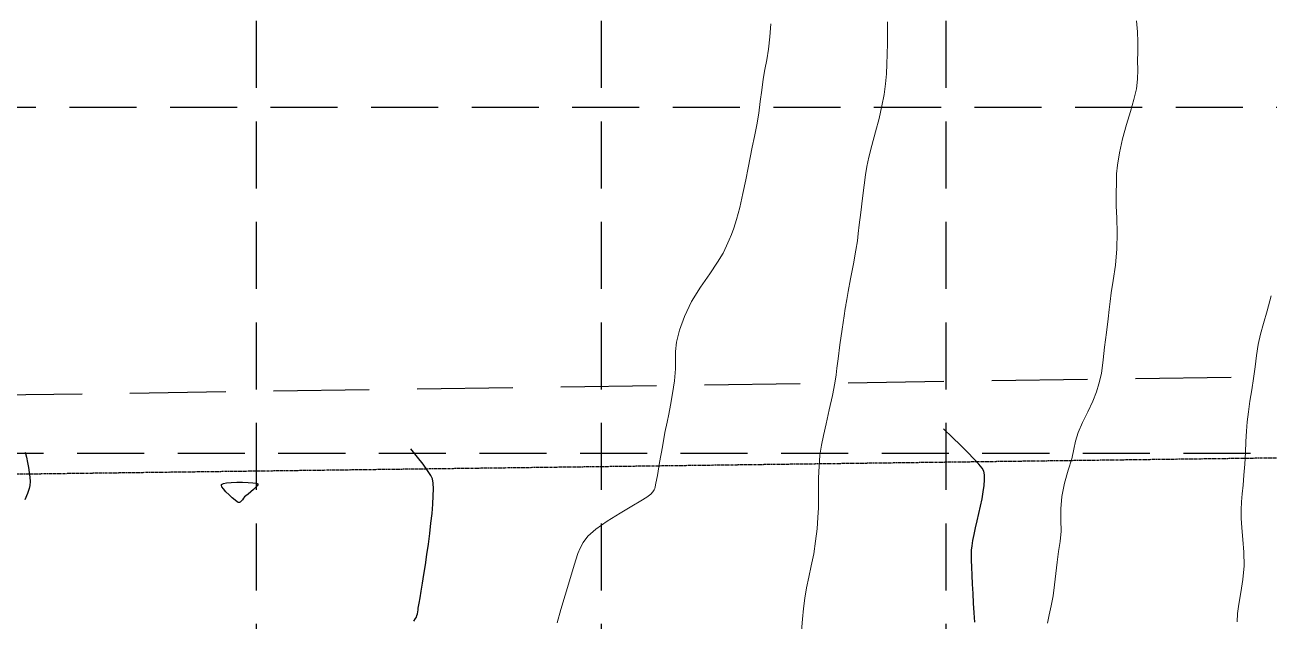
# Model space of a CAD drawing. Header units: inches. Extents: x 45655 to 51424, y 20024 to 23633.
# Drawn here: x 48388.9 to 48713.6, y 20704.3 to 20860 of the extents above; entities that cross this region are included whole.
import ezdxf

# ---------------------------------------------------------------- set-up
doc = ezdxf.new("R2010")
doc.units = ezdxf.units.IN
doc.header["$MEASUREMENT"] = 0
for name, pattern in [('DASHED', [0.75, 0.5, -0.25]), ('DASHED2', [0.375, 0.25, -0.125]), ('HIDDEN', [0.375, 0.25, -0.125])]:
    doc.linetypes.add(name, pattern=pattern)
for name, color, linetype in [('2148-1-1 TOPOGRAPHIC SURVEY$0$X-CONT-MJR', 14, 'Continuous'), ('GRID', 254, 'HIDDEN'), ('LIMITS OF DISTURBANCE', 1, 'DASHED'), ('P-ERO-SILT FENCE-GRADING', 6, 'DASHED2')]:
    doc.layers.add(name, color=color, linetype=linetype)
doc.layers.add('CTR', color=43, linetype='Continuous', lineweight=9)

msp = doc.modelspace()

# ---------------------------------------------------------------- linework, layer by layer
at = {"layer": '2148-1-1 TOPOGRAPHIC SURVEY$0$X-CONT-MJR', "color": 7}
for p, q in [((48630.96, 20752.26, 595), (48628.66, 20754.45, 595)), ((48491.33, 20747.12, 600), (48489.59, 20749.26, 600)), ((48389.53, 20745.74, 600), (48389.79, 20744.41, 600)), ((48389.79, 20744.41, 600), (48390.01, 20743.11, 600)), ((48639.13, 20743.44, 595), (48638.7, 20744.19, 595)), ((48390.16, 20739.72, 600), (48389.96, 20738.91, 600)), ((48440.15, 20739.68, 600), (48440.14, 20739.85, 600)), ((48440.33, 20740.07, 600), (48440.71, 20740.21, 600)), ((48440.71, 20740.21, 600), (48441.46, 20740.35, 600)), ((48441.46, 20740.35, 600), (48442.71, 20740.47, 600)), ((48448.39, 20740.4, 600), (48449.12, 20740.29, 600)), ((48449.12, 20740.29, 600), (48449.48, 20740.2, 600)), ((48449.5, 20739.64, 600), (48449.15, 20739.23, 600)), ((48449.48, 20740.2, 600), (48449.62, 20740.12, 600)), ((48449.66, 20740.03, 600), (48449.64, 20739.89, 600)), ((48639.01, 20738.03, 595), (48639.24, 20739.71, 595)), ((48639.35, 20741.2, 595), (48639.33, 20742.46, 595)), ((48448.54, 20738.64, 600), (48447.83, 20738.03, 600)), ((48495.47, 20736.97, 600), (48495.5, 20738.83, 600)), ((48444.69, 20735.21, 600), (48444.57, 20735.27, 600)), ((48444.79, 20735.21, 600), (48444.74, 20735.21, 600)), ((48445.08, 20735.36, 600), (48444.9, 20735.25, 600)), ((48495.13, 20732.41, 600), (48495.34, 20734.81, 600)), ((48494.86, 20729.83, 600), (48495.13, 20732.41, 600)), ((48493.79, 20721.67, 600), (48494.18, 20724.4, 600)), ((48635.96, 20721.72, 595), (48635.98, 20722.8, 595)), ((48635.98, 20720.22, 595), (48635.96, 20721.72, 595)), ((48636.04, 20718.37, 595), (48635.98, 20720.22, 595)), ((48636.13, 20716.24, 595), (48636.04, 20718.37, 595)), ((48636.24, 20713.91, 595), (48636.13, 20716.24, 595)), ((48492.01, 20710.34, 600), (48492.3, 20712.09, 600)), ((48636.5, 20708.92, 595), (48636.37, 20711.44, 595)), ((48491.41, 20706.7, 600), (48491.48, 20707.19, 600)), ((48491.55, 20707.66, 600), (48491.62, 20708.07, 600))]:
    msp.add_line(p, q, dxfattribs=at)
at = {"layer": '2148-1-1 TOPOGRAPHIC SURVEY$0$X-CONT-MJR', "color": 7, "extrusion": (-0.694529, -0.719465, 0)}
msp.add_line((48633.09, 20750.22, 595), (48630.96, 20752.26, 595), dxfattribs=at)
at = {"layer": '2148-1-1 TOPOGRAPHIC SURVEY$0$X-CONT-MJR', "color": 7, "extrusion": (-0.704689, -0.709517, 0)}
msp.add_line((48634.97, 20748.34, 595), (48633.09, 20750.22, 595), dxfattribs=at)
at = {"layer": '2148-1-1 TOPOGRAPHIC SURVEY$0$X-CONT-MJR', "color": 7, "extrusion": (0.975164, 0.221486, 0)}
msp.add_line((48388.94, 20748.39, 600), (48389.24, 20747.08, 600), dxfattribs=at)
at = {"layer": '2148-1-1 TOPOGRAPHIC SURVEY$0$X-CONT-MJR', "color": 7, "extrusion": (0.977098, 0.212791, 0)}
msp.add_line((48389.24, 20747.08, 600), (48389.53, 20745.74, 600), dxfattribs=at)
at = {"layer": '2148-1-1 TOPOGRAPHIC SURVEY$0$X-CONT-MJR', "color": 7, "extrusion": (0.789641, 0.613569, 0)}
msp.add_line((48492.8, 20745.23, 600), (48491.33, 20747.12, 600), dxfattribs=at)
at = {"layer": '2148-1-1 TOPOGRAPHIC SURVEY$0$X-CONT-MJR', "color": 7, "extrusion": (0.719347, 0.694651, 0)}
msp.add_line((48636.57, 20746.69, 595), (48634.97, 20748.34, 595), dxfattribs=at)
at = {"layer": '2148-1-1 TOPOGRAPHIC SURVEY$0$X-CONT-MJR', "color": 7, "extrusion": (0.742203, 0.670175, 0)}
msp.add_line((48637.83, 20745.29, 595), (48636.57, 20746.69, 595), dxfattribs=at)
at = {"layer": '2148-1-1 TOPOGRAPHIC SURVEY$0$X-CONT-MJR', "color": 7, "extrusion": (0.992976, 0.118316, 0)}
msp.add_line((48390.01, 20743.11, 600), (48390.16, 20741.87, 600), dxfattribs=at)
at = {"layer": '2148-1-1 TOPOGRAPHIC SURVEY$0$X-CONT-MJR', "color": 7, "extrusion": (0.809512, 0.587103, 0)}
msp.add_line((48493.97, 20743.61, 600), (48492.8, 20745.23, 600), dxfattribs=at)
at = {"layer": '2148-1-1 TOPOGRAPHIC SURVEY$0$X-CONT-MJR', "color": 7, "extrusion": (0.842351, 0.53893, 0)}
msp.add_line((48494.8, 20742.32, 600), (48493.97, 20743.61, 600), dxfattribs=at)
at = {"layer": '2148-1-1 TOPOGRAPHIC SURVEY$0$X-CONT-MJR', "color": 7, "extrusion": (0.782343, 0.622848, 0)}
msp.add_line((48638.7, 20744.19, 595), (48637.83, 20745.29, 595), dxfattribs=at)
at = {"layer": '2148-1-1 TOPOGRAPHIC SURVEY$0$X-CONT-MJR', "color": 7, "extrusion": (0.981478, 0.191573, 0)}
msp.add_line((48639.33, 20742.46, 595), (48639.13, 20743.44, 595), dxfattribs=at)
at = {"layer": '2148-1-1 TOPOGRAPHIC SURVEY$0$X-CONT-MJR', "color": 7, "extrusion": (0.998745, 0.050075, 0)}
msp.add_line((48390.16, 20741.87, 600), (48390.21, 20740.73, 600), dxfattribs=at)
at = {"layer": '2148-1-1 TOPOGRAPHIC SURVEY$0$X-CONT-MJR', "color": 7, "extrusion": (0.99857, -0.053452, 0)}
msp.add_line((48390.21, 20740.73, 600), (48390.16, 20739.72, 600), dxfattribs=at)
at = {"layer": '2148-1-1 TOPOGRAPHIC SURVEY$0$X-CONT-MJR', "color": 7, "extrusion": (0.970396, -0.241521, 0)}
msp.add_line((48440.14, 20739.85, 600), (48440.15, 20739.92, 600), dxfattribs=at)
at = {"layer": '2148-1-1 TOPOGRAPHIC SURVEY$0$X-CONT-MJR', "color": 7, "extrusion": (0.838446, -0.544984, 0)}
msp.add_line((48440.15, 20739.92, 600), (48440.19, 20739.97, 600), dxfattribs=at)
at = {"layer": '2148-1-1 TOPOGRAPHIC SURVEY$0$X-CONT-MJR', "color": 7, "extrusion": (0.91709, 0.398681, 0)}
msp.add_line((48440.29, 20739.36, 600), (48440.15, 20739.68, 600), dxfattribs=at)
at = {"layer": '2148-1-1 TOPOGRAPHIC SURVEY$0$X-CONT-MJR', "color": 7, "extrusion": (0.579567, -0.814924, 0)}
msp.add_line((48440.19, 20739.97, 600), (48440.33, 20740.07, 600), dxfattribs=at)
at = {"layer": '2148-1-1 TOPOGRAPHIC SURVEY$0$X-CONT-MJR', "color": 7, "extrusion": (0.042818, -0.999083, 0)}
msp.add_line((48442.71, 20740.47, 600), (48444.17, 20740.53, 600), dxfattribs=at)
at = {"layer": '2148-1-1 TOPOGRAPHIC SURVEY$0$X-CONT-MJR', "color": 7, "extrusion": (0.004982, -0.999988, 0)}
msp.add_line((48444.17, 20740.53, 600), (48445.7, 20740.54, 600), dxfattribs=at)
at = {"layer": '2148-1-1 TOPOGRAPHIC SURVEY$0$X-CONT-MJR', "color": 7, "extrusion": (-0.030316, -0.99954, 0)}
msp.add_line((48445.7, 20740.54, 600), (48447.15, 20740.49, 600), dxfattribs=at)
at = {"layer": '2148-1-1 TOPOGRAPHIC SURVEY$0$X-CONT-MJR', "color": 7, "extrusion": (-0.074533, -0.997219, 0)}
msp.add_line((48447.15, 20740.49, 600), (48448.39, 20740.4, 600), dxfattribs=at)
at = {"layer": '2148-1-1 TOPOGRAPHIC SURVEY$0$X-CONT-MJR', "color": 7, "extrusion": (0.877148, -0.48022, 0)}
msp.add_line((48449.64, 20739.89, 600), (48449.5, 20739.64, 600), dxfattribs=at)
at = {"layer": '2148-1-1 TOPOGRAPHIC SURVEY$0$X-CONT-MJR', "color": 7, "extrusion": (0.799242, 0.601009, 0)}
msp.add_line((48449.62, 20740.12, 600), (48449.65, 20740.08, 600), dxfattribs=at)
at = {"layer": '2148-1-1 TOPOGRAPHIC SURVEY$0$X-CONT-MJR', "color": 7, "extrusion": (0.973046, 0.230611, 0)}
msp.add_line((48449.65, 20740.08, 600), (48449.66, 20740.03, 600), dxfattribs=at)
at = {"layer": '2148-1-1 TOPOGRAPHIC SURVEY$0$X-CONT-MJR', "color": 7, "extrusion": (0.904369, 0.42675, 0)}
msp.add_line((48495.23, 20741.41, 600), (48494.8, 20742.32, 600), dxfattribs=at)
at = {"layer": '2148-1-1 TOPOGRAPHIC SURVEY$0$X-CONT-MJR', "color": 7, "extrusion": (0.983896, 0.178744, 0)}
msp.add_line((48495.42, 20740.33, 600), (48495.23, 20741.41, 600), dxfattribs=at)
at = {"layer": '2148-1-1 TOPOGRAPHIC SURVEY$0$X-CONT-MJR', "color": 7, "extrusion": (0.998787, 0.04924, 0)}
msp.add_line((48495.5, 20738.83, 600), (48495.42, 20740.33, 600), dxfattribs=at)
at = {"layer": '2148-1-1 TOPOGRAPHIC SURVEY$0$X-CONT-MJR', "color": 7, "extrusion": (0.997093, -0.076188, 0)}
msp.add_line((48639.24, 20739.71, 595), (48639.35, 20741.2, 595), dxfattribs=at)
at = {"layer": '2148-1-1 TOPOGRAPHIC SURVEY$0$X-CONT-MJR', "color": 7, "extrusion": (0.933334, -0.35901, 0)}
msp.add_line((48389.51, 20737.62, 600), (48388.86, 20735.91, 600), dxfattribs=at)
at = {"layer": '2148-1-1 TOPOGRAPHIC SURVEY$0$X-CONT-MJR', "color": 7, "extrusion": (0.945554, -0.325465, 0)}
msp.add_line((48389.96, 20738.91, 600), (48389.51, 20737.62, 600), dxfattribs=at)
at = {"layer": '2148-1-1 TOPOGRAPHIC SURVEY$0$X-CONT-MJR', "color": 7, "extrusion": (0.823114, 0.567876, 0)}
msp.add_line((48440.66, 20738.83, 600), (48440.29, 20739.36, 600), dxfattribs=at)
at = {"layer": '2148-1-1 TOPOGRAPHIC SURVEY$0$X-CONT-MJR', "color": 7, "extrusion": (0.75291, 0.658123, 0)}
msp.add_line((48441.33, 20738.06, 600), (48440.66, 20738.83, 600), dxfattribs=at)
at = {"layer": '2148-1-1 TOPOGRAPHIC SURVEY$0$X-CONT-MJR', "color": 7, "extrusion": (0.705812, 0.708399, 0)}
msp.add_line((48442.14, 20737.25, 600), (48441.33, 20738.06, 600), dxfattribs=at)
at = {"layer": '2148-1-1 TOPOGRAPHIC SURVEY$0$X-CONT-MJR', "color": 7, "extrusion": (-0.671488, -0.741015, 0)}
msp.add_line((48443, 20736.48, 600), (48442.14, 20737.25, 600), dxfattribs=at)
at = {"layer": '2148-1-1 TOPOGRAPHIC SURVEY$0$X-CONT-MJR', "color": 7, "extrusion": (0.63845, 0.769663, 0)}
msp.add_line((48443.78, 20735.82, 600), (48443, 20736.48, 600), dxfattribs=at)
at = {"layer": '2148-1-1 TOPOGRAPHIC SURVEY$0$X-CONT-MJR', "color": 7, "extrusion": (0.757037, -0.653372, 0)}
msp.add_line((48446.2, 20736.69, 600), (48445.92, 20736.36, 600), dxfattribs=at)
at = {"layer": '2148-1-1 TOPOGRAPHIC SURVEY$0$X-CONT-MJR', "color": 7, "extrusion": (0.653772, -0.756692, 0)}
msp.add_line((48446.55, 20736.99, 600), (48446.2, 20736.69, 600), dxfattribs=at)
at = {"layer": '2148-1-1 TOPOGRAPHIC SURVEY$0$X-CONT-MJR', "color": 7, "extrusion": (0.628789, -0.777576, 0)}
msp.add_line((48447.13, 20737.46, 600), (48446.55, 20736.99, 600), dxfattribs=at)
at = {"layer": '2148-1-1 TOPOGRAPHIC SURVEY$0$X-CONT-MJR', "color": 7, "extrusion": (0.632731, -0.774372, 0)}
msp.add_line((48447.83, 20738.03, 600), (48447.13, 20737.46, 600), dxfattribs=at)
at = {"layer": '2148-1-1 TOPOGRAPHIC SURVEY$0$X-CONT-MJR', "color": 7, "extrusion": (-0.692803, 0.721127, 0)}
msp.add_line((48449.15, 20739.23, 600), (48448.54, 20738.64, 600), dxfattribs=at)
at = {"layer": '2148-1-1 TOPOGRAPHIC SURVEY$0$X-CONT-MJR', "color": 7, "extrusion": (0.998288, -0.058498, 0)}
msp.add_line((48495.34, 20734.81, 600), (48495.47, 20736.97, 600), dxfattribs=at)
at = {"layer": '2148-1-1 TOPOGRAPHIC SURVEY$0$X-CONT-MJR', "color": 7, "extrusion": (0.984884, -0.173218, 0)}
msp.add_line((48638.69, 20736.23, 595), (48639.01, 20738.03, 595), dxfattribs=at)
at = {"layer": '2148-1-1 TOPOGRAPHIC SURVEY$0$X-CONT-MJR', "color": 7, "extrusion": (-0.597135, -0.802141, 0)}
msp.add_line((48444.29, 20735.44, 600), (48443.78, 20735.82, 600), dxfattribs=at)
at = {"layer": '2148-1-1 TOPOGRAPHIC SURVEY$0$X-CONT-MJR', "color": 7, "extrusion": (-0.532229, -0.8466, 0)}
msp.add_line((48444.57, 20735.27, 600), (48444.29, 20735.44, 600), dxfattribs=at)
at = {"layer": '2148-1-1 TOPOGRAPHIC SURVEY$0$X-CONT-MJR', "color": 7, "extrusion": (-0.173113, -0.984902, 0)}
msp.add_line((48444.74, 20735.21, 600), (48444.69, 20735.21, 600), dxfattribs=at)
at = {"layer": '2148-1-1 TOPOGRAPHIC SURVEY$0$X-CONT-MJR', "color": 7, "extrusion": (-0.307971, 0.951396, 0)}
msp.add_line((48444.9, 20735.25, 600), (48444.79, 20735.21, 600), dxfattribs=at)
at = {"layer": '2148-1-1 TOPOGRAPHIC SURVEY$0$X-CONT-MJR', "color": 7, "extrusion": (0.701366, -0.712802, 0)}
msp.add_line((48445.32, 20735.59, 600), (48445.08, 20735.36, 600), dxfattribs=at)
at = {"layer": '2148-1-1 TOPOGRAPHIC SURVEY$0$X-CONT-MJR', "color": 7, "extrusion": (0.776748, -0.629812, 0)}
msp.add_line((48445.62, 20735.97, 600), (48445.32, 20735.59, 600), dxfattribs=at)
at = {"layer": '2148-1-1 TOPOGRAPHIC SURVEY$0$X-CONT-MJR', "color": 7, "extrusion": (0.794141, -0.607734, 0)}
msp.add_line((48445.92, 20736.36, 600), (48445.62, 20735.97, 600), dxfattribs=at)
at = {"layer": '2148-1-1 TOPOGRAPHIC SURVEY$0$X-CONT-MJR', "color": 7, "extrusion": (0.977066, -0.212935, 0)}
msp.add_line((48637.89, 20732.4, 595), (48638.31, 20734.33, 595), dxfattribs=at)
at = {"layer": '2148-1-1 TOPOGRAPHIC SURVEY$0$X-CONT-MJR', "color": 7, "extrusion": (0.980249, -0.197765, 0)}
msp.add_line((48638.31, 20734.33, 595), (48638.69, 20736.23, 595), dxfattribs=at)
at = {"layer": '2148-1-1 TOPOGRAPHIC SURVEY$0$X-CONT-MJR', "color": 7, "extrusion": (0.975176, -0.221433, 0)}
msp.add_line((48637.03, 20728.63, 595), (48637.46, 20730.49, 595), dxfattribs=at)
at = {"layer": '2148-1-1 TOPOGRAPHIC SURVEY$0$X-CONT-MJR', "color": 7, "extrusion": (0.975356, -0.220635, 0)}
msp.add_line((48637.46, 20730.49, 595), (48637.89, 20732.4, 595), dxfattribs=at)
at = {"layer": '2148-1-1 TOPOGRAPHIC SURVEY$0$X-CONT-MJR', "color": 7, "extrusion": (0.991472, -0.130322, 0)}
msp.add_line((48494.18, 20724.4, 600), (48494.54, 20727.14, 600), dxfattribs=at)
at = {"layer": '2148-1-1 TOPOGRAPHIC SURVEY$0$X-CONT-MJR', "color": 7, "extrusion": (0.992873, -0.119174, 0)}
msp.add_line((48494.54, 20727.14, 600), (48494.86, 20729.83, 600), dxfattribs=at)
at = {"layer": '2148-1-1 TOPOGRAPHIC SURVEY$0$X-CONT-MJR', "color": 7, "extrusion": (0.980192, -0.198052, 0)}
msp.add_line((48636.33, 20725.3, 595), (48636.65, 20726.89, 595), dxfattribs=at)
at = {"layer": '2148-1-1 TOPOGRAPHIC SURVEY$0$X-CONT-MJR', "color": 7, "extrusion": (0.976684, -0.21468, 0)}
msp.add_line((48636.65, 20726.89, 595), (48637.03, 20728.63, 595), dxfattribs=at)
at = {"layer": '2148-1-1 TOPOGRAPHIC SURVEY$0$X-CONT-MJR', "color": 7, "extrusion": (0.9945, -0.104735, 0)}
msp.add_line((48635.98, 20722.8, 595), (48636.1, 20723.92, 595), dxfattribs=at)
at = {"layer": '2148-1-1 TOPOGRAPHIC SURVEY$0$X-CONT-MJR', "color": 7, "extrusion": (0.98613, -0.165977, 0)}
msp.add_line((48636.1, 20723.92, 595), (48636.33, 20725.3, 595), dxfattribs=at)
at = {"layer": '2148-1-1 TOPOGRAPHIC SURVEY$0$X-CONT-MJR', "color": 7, "extrusion": (0.989222, -0.146423, 0)}
msp.add_line((48493.4, 20719.01, 600), (48493.79, 20721.67, 600), dxfattribs=at)
at = {"layer": '2148-1-1 TOPOGRAPHIC SURVEY$0$X-CONT-MJR', "color": 7, "extrusion": (0.988319, -0.152398, 0)}
msp.add_line((48493.01, 20716.48, 600), (48493.4, 20719.01, 600), dxfattribs=at)
at = {"layer": '2148-1-1 TOPOGRAPHIC SURVEY$0$X-CONT-MJR', "color": 7, "extrusion": (0.986854, -0.161613, 0)}
msp.add_line((48492.3, 20712.09, 600), (48492.64, 20714.16, 600), dxfattribs=at)
at = {"layer": '2148-1-1 TOPOGRAPHIC SURVEY$0$X-CONT-MJR', "color": 7, "extrusion": (0.987535, -0.157401, 0)}
msp.add_line((48492.64, 20714.16, 600), (48493.01, 20716.48, 600), dxfattribs=at)
at = {"layer": '2148-1-1 TOPOGRAPHIC SURVEY$0$X-CONT-MJR', "color": 7, "extrusion": (0.998645, 0.052032, 0)}
msp.add_line((48636.37, 20711.44, 595), (48636.24, 20713.91, 595), dxfattribs=at)
at = {"layer": '2148-1-1 TOPOGRAPHIC SURVEY$0$X-CONT-MJR', "color": 7, "extrusion": (0.989229, -0.146374, 0)}
msp.add_line((48491.48, 20707.19, 600), (48491.55, 20707.66, 600), dxfattribs=at)
at = {"layer": '2148-1-1 TOPOGRAPHIC SURVEY$0$X-CONT-MJR', "color": 7, "extrusion": (0.985457, -0.169928, 0)}
msp.add_line((48491.62, 20708.07, 600), (48491.78, 20708.98, 600), dxfattribs=at)
at = {"layer": '2148-1-1 TOPOGRAPHIC SURVEY$0$X-CONT-MJR', "color": 7, "extrusion": (0.985787, -0.167999, 0)}
msp.add_line((48491.78, 20708.98, 600), (48492.01, 20710.34, 600), dxfattribs=at)
at = {"layer": '2148-1-1 TOPOGRAPHIC SURVEY$0$X-CONT-MJR', "color": 7, "extrusion": (0.998402, 0.056507, 0)}
msp.add_line((48636.65, 20706.4, 595), (48636.5, 20708.92, 595), dxfattribs=at)
at = {"layer": '2148-1-1 TOPOGRAPHIC SURVEY$0$X-CONT-MJR', "color": 7, "extrusion": (0.811673, -0.584112, 0)}
msp.add_line((48490.36, 20704.27, 600), (48490.83, 20704.91, 600), dxfattribs=at)
at = {"layer": '2148-1-1 TOPOGRAPHIC SURVEY$0$X-CONT-MJR', "color": 7, "extrusion": (0.850538, -0.525914, 0)}
msp.add_line((48490.83, 20704.91, 600), (48491.05, 20705.28, 600), dxfattribs=at)
at = {"layer": '2148-1-1 TOPOGRAPHIC SURVEY$0$X-CONT-MJR', "color": 7, "extrusion": (0.944716, -0.32789, 0)}
msp.add_line((48491.05, 20705.28, 600), (48491.2, 20705.72, 600), dxfattribs=at)
at = {"layer": '2148-1-1 TOPOGRAPHIC SURVEY$0$X-CONT-MJR', "color": 7, "extrusion": (0.972621, -0.232395, 0)}
msp.add_line((48491.2, 20705.72, 600), (48491.32, 20706.2, 600), dxfattribs=at)
at = {"layer": '2148-1-1 TOPOGRAPHIC SURVEY$0$X-CONT-MJR', "color": 7, "extrusion": (0.98465, -0.174542, 0)}
msp.add_line((48491.32, 20706.2, 600), (48491.41, 20706.7, 600), dxfattribs=at)
at = {"layer": '2148-1-1 TOPOGRAPHIC SURVEY$0$X-CONT-MJR', "color": 7, "extrusion": (0.998362, 0.057217, 0)}
msp.add_line((48636.79, 20703.97, 595), (48636.65, 20706.4, 595), dxfattribs=at)
at = {"layer": 'CTR'}
for points, elevation in [([(48527.77, 20703.79), (48528.71, 20707.28), (48529.84, 20711.08), (48531.01, 20714.81), (48532.01, 20717.98), (48532.7, 20720.26), (48533.22, 20721.89), (48533.77, 20723.28), (48534.55, 20724.76), (48535.84, 20726.43), (48537.89, 20728.31), (48540.84, 20730.39), (48544.21, 20732.47), (48547.3, 20734.29), (48549.62, 20735.66), (48551.19, 20736.65), (48552.2, 20737.41), (48552.8, 20738.01), (48553.12, 20738.53), (48553.28, 20738.93), (48553.4, 20739.35), (48553.59, 20740.27), (48553.95, 20742.26), (48554.54, 20745.67), (48555.25, 20749.75), (48555.93, 20753.5), (48556.48, 20756.22), (48556.94, 20758.36), (48557.4, 20760.68), (48557.91, 20763.7), (48558.38, 20767.06), (48558.66, 20770.15), (48558.7, 20772.57), (48558.71, 20774.71), (48558.98, 20777.12), (48559.74, 20780.23), (48561.05, 20783.86), (48562.9, 20787.72), (48565.2, 20791.49), (48567.61, 20794.99), (48569.68, 20798), (48571.1, 20800.39), (48572, 20802.29), (48572.65, 20803.83), (48573.27, 20805.24), (48573.93, 20806.87), (48574.64, 20809.16), (48575.45, 20812.32), (48576.26, 20815.97), (48577.02, 20819.54), (48577.65, 20822.63), (48578.2, 20825.35), (48578.73, 20828.03), (48579.31, 20830.87), (48579.89, 20833.86), (48580.4, 20836.93), (48580.82, 20840), (48581.19, 20842.98), (48581.58, 20845.78), (48582.03, 20848.34), (48582.5, 20850.87), (48582.93, 20853.68), (48583.29, 20856.92), (48583.58, 20860.27)], 598), ([(48591.61, 20701.77), (48591.83, 20704.76), (48592.09, 20707.56), (48592.42, 20710.26), (48592.88, 20712.96), (48593.47, 20715.76), (48594.13, 20718.72), (48594.75, 20721.84), (48595.25, 20725.13), (48595.63, 20728.39), (48595.87, 20731.36), (48595.98, 20733.89), (48596.02, 20736.24), (48596.02, 20738.76), (48596.05, 20741.65), (48596.16, 20744.7), (48596.38, 20747.63), (48596.76, 20750.21), (48597.3, 20752.78), (48597.99, 20755.77), (48598.81, 20759.42), (48599.62, 20763.21), (48600.25, 20766.42), (48600.61, 20768.57), (48600.82, 20770.37), (48601.11, 20772.79), (48601.61, 20776.44), (48602.22, 20780.55), (48602.72, 20784), (48603.01, 20785.96), (48603.12, 20786.74), (48603.16, 20787), (48603.21, 20787.35), (48603.39, 20788.29), (48603.77, 20790.32), (48604.4, 20793.68), (48605.14, 20797.63), (48605.77, 20801.16), (48606.16, 20803.59), (48606.39, 20805.5), (48606.65, 20807.77), (48607.04, 20811), (48607.5, 20814.72), (48607.94, 20818.16), (48608.27, 20820.8), (48608.63, 20823.01), (48609.16, 20825.43), (48609.96, 20828.52), (48610.9, 20832.04), (48611.82, 20835.59), (48612.56, 20838.86), (48613.11, 20841.82), (48613.49, 20844.58), (48613.74, 20847.18), (48613.88, 20849.74), (48613.96, 20852.37), (48613.99, 20855.13), (48614.02, 20857.96), (48614.06, 20860.76)], 596), ([(48655.82, 20703.72), (48656.2, 20705.92), (48656.74, 20708.29), (48657.27, 20710.9), (48657.65, 20713.75), (48657.94, 20716.73), (48658.28, 20719.66), (48658.69, 20722.42), (48659.09, 20725.09), (48659.32, 20727.79), (48659.3, 20730.62), (48659.25, 20733.62), (48659.49, 20736.85), (48660.23, 20740.29), (48661.21, 20743.67), (48662.09, 20746.69), (48662.64, 20749.15), (48663.07, 20751.31), (48663.75, 20753.54), (48664.89, 20756.14), (48666.28, 20758.94), (48667.59, 20761.69), (48668.57, 20764.16), (48669.21, 20766.24), (48669.61, 20767.86), (48669.84, 20769.05), (48670.01, 20770.36), (48670.28, 20772.48), (48670.7, 20775.8), (48671.21, 20779.69), (48671.63, 20783.2), (48671.9, 20785.7), (48672.12, 20787.72), (48672.44, 20790.03), (48672.95, 20793.26), (48673.5, 20797.21), (48673.89, 20801.48), (48673.96, 20805.69), (48673.84, 20809.52), (48673.7, 20812.7), (48673.68, 20815.04), (48673.73, 20816.73), (48673.77, 20818.08), (48673.75, 20819.43), (48673.78, 20821.09), (48674.02, 20823.39), (48674.58, 20826.55), (48675.39, 20830.23), (48676.37, 20833.97), (48677.42, 20837.39), (48678.35, 20840.48), (48679.01, 20843.27), (48679.3, 20845.82), (48679.33, 20848.23), (48679.3, 20850.59), (48679.33, 20853), (48679.36, 20855.53), (48679.28, 20858.19), (48679.01, 20861.03)], 594), ([(48705.26, 20704.1), (48705.36, 20706.23), (48705.68, 20708.7), (48706.21, 20711.71), (48706.78, 20715.11), (48707.12, 20718.69), (48707.07, 20722.25), (48706.79, 20725.61), (48706.47, 20728.61), (48706.32, 20731.13), (48706.32, 20733.32), (48706.44, 20735.39), (48706.63, 20737.51), (48706.86, 20739.8), (48707.07, 20742.37), (48707.26, 20745.26), (48707.43, 20748.3), (48707.57, 20751.22), (48707.72, 20753.86), (48707.92, 20756.36), (48708.21, 20758.91), (48708.63, 20761.69), (48709.11, 20764.65), (48709.58, 20767.68), (48709.96, 20770.71), (48710.34, 20773.68), (48710.79, 20776.5), (48711.4, 20779.19), (48712.16, 20782.03), (48713.09, 20785.34), (48714.14, 20789.27)], 592)]:
    msp.add_lwpolyline(points, dxfattribs=dict(at, elevation=elevation))
at = {"layer": 'GRID', "linetype": 'HIDDEN', "ltscale": 70}
for p, q in [((48449.24, 23538.55), (48449.24, 20388.15)), ((48539.24, 23538.55), (48539.24, 20388.15)), ((48629.24, 23538.55), (48629.24, 20388.15)), ((45749.24, 20838.55), (51329.24, 20838.55)), ((45751.26, 20748.15), (51331.26, 20748.15))]:
    msp.add_line(p, q, dxfattribs=at)
at = {"layer": 'LIMITS OF DISTURBANCE', "color": 7, "ltscale": 50}
msp.add_line((47478.87, 20750.35), (50097.92, 20788.05), dxfattribs=at)
at = {"layer": 'P-ERO-SILT FENCE-GRADING', "color": 7}
msp.add_line((47481.21, 20731), (50081, 20764.59), dxfattribs=at)

doc.saveas('drawing.dxf')
